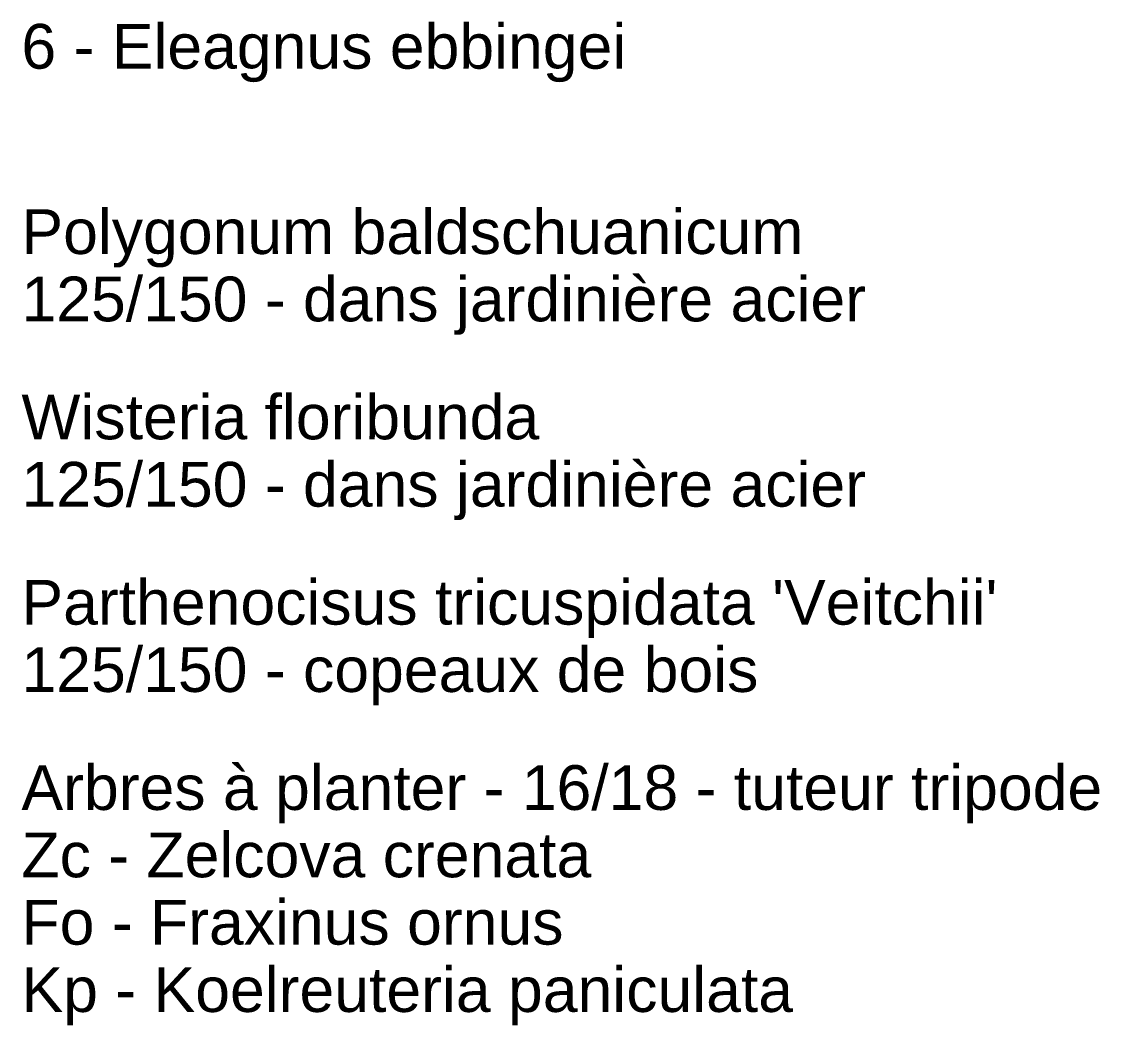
# Model space of a CAD drawing. Header units: metres. Extents: x 1838950 to 1842843, y 5171318 to 5174224.
# Drawn here: x 1840986.83 to 1841004.82, y 5171652.83 to 5171669.59 of the extents above; entities that cross this region are included whole.
import ezdxf

# ---------------------------------------------------------------- set-up
doc = ezdxf.new("R2010")
doc.units = ezdxf.units.M
doc.header["$LTSCALE"] = 0.0254
doc.layers.add('SA - légende prestations', color=7, linetype='Continuous', lineweight=18)
doc.styles.add('Arial', font='arial.ttf')

msp = doc.modelspace()

# ---------------------------------------------------------------- texts
at = {"layer": 'SA - légende prestations', "char_height": 0.747273, "attachment_point": 1, "line_spacing_factor": 0.970622, "style": 'Arial'}
for s, insert in [('6 - Eleagnus ebbingei', (1840986.8244, 5171669.5496)), ('Polygonum baldschuanicum', (1840986.8244, 5171666.4551)), ('125/150 - dans jardinière acier', (1840986.8248, 5171665.3306)), ('Wisteria floribunda', (1840986.8244, 5171663.3607)), ('125/150 - dans jardinière acier', (1840986.8248, 5171662.2362)), ("Parthenocisus tricuspidata 'Veitchii'", (1840986.8244, 5171660.2662)), ('125/150 - copeaux de bois', (1840986.8248, 5171659.1417)), ('Arbres à planter - 16/18 - tuteur tripode', (1840986.8244, 5171657.1718)), ('Zc - Zelcova crenata', (1840986.8248, 5171656.0473)), ('Fo - Fraxinus ornus', (1840986.8251, 5171654.9227)), ('Kp - Koelreuteria paniculata', (1840986.8254, 5171653.7982))]:
    msp.add_mtext(s, dxfattribs=dict(at, insert=insert))

doc.saveas('drawing.dxf')
